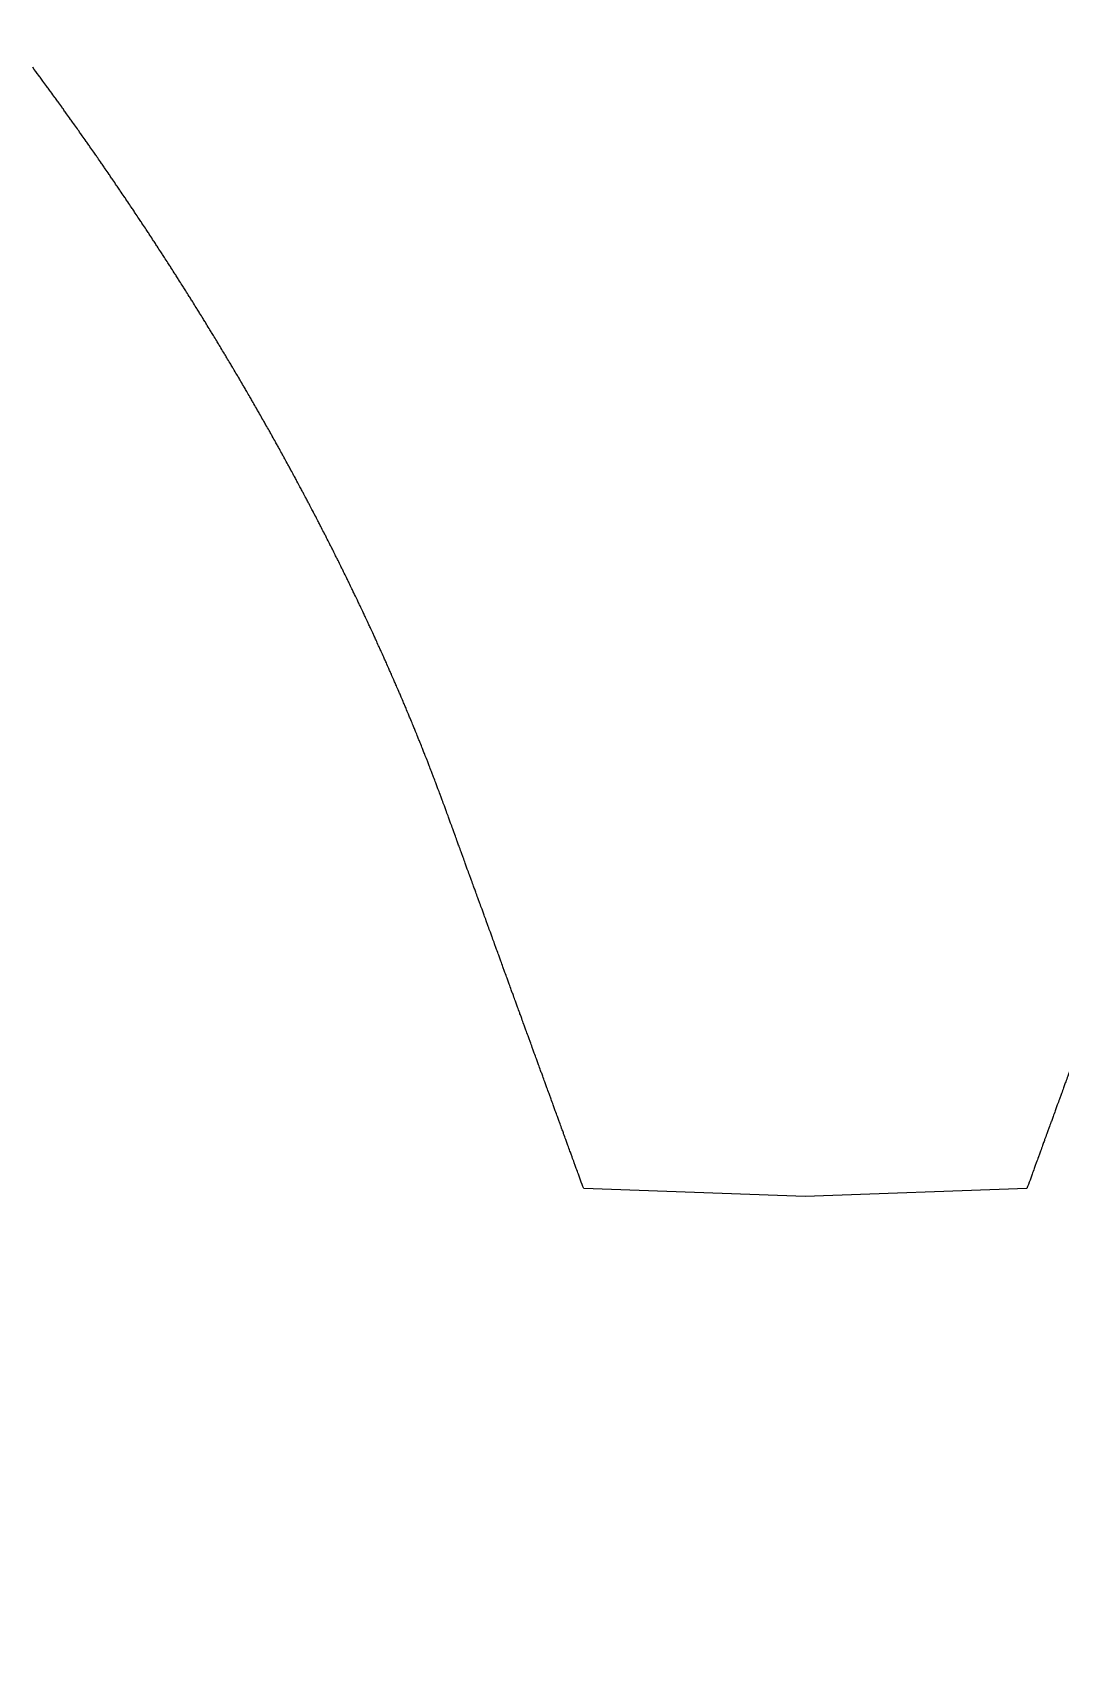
# Model space of a CAD drawing. Header units: millimetres. Extents: x -99 to 99, y -114 to 99.
# Drawn here: x -8.19 to 2.7, y 63.7 to 81.08 of the extents above; entities that cross this region are included whole.
import ezdxf

# ---------------------------------------------------------------- set-up
doc = ezdxf.new("R2010")
doc.units = ezdxf.units.MM

msp = doc.modelspace()

# ---------------------------------------------------------------- linework, layer by layer
at = {"color": 7, "linetype": 'Continuous', "lineweight": 25}
for p, q in [((0, 68.75), (-2.348, 68.834)), ((2.348, 68.834), (0, 68.75))]:
    msp.add_line(p, q, dxfattribs=at)
msp.add_circle((0, 0), 99, dxfattribs=at)
for points, knots in [([(-2.348, 68.834), (-2.359, 68.864), (-2.371, 68.895), (-2.382, 68.925), (-2.384, 68.932), (-2.389, 68.946), (-2.397, 68.966), (-2.401, 68.98), (-2.404, 68.987), (-2.411, 69.007), (-2.419, 69.027), (-2.426, 69.048), (-2.429, 69.054), (-2.434, 69.068), (-2.441, 69.088), (-2.446, 69.102), (-2.448, 69.109), (-2.456, 69.129), (-2.463, 69.15), (-2.471, 69.17), (-2.473, 69.177), (-2.478, 69.19), (-2.486, 69.211), (-2.49, 69.224), (-2.493, 69.231), (-2.5, 69.251), (-2.508, 69.272), (-2.515, 69.292), (-2.518, 69.299), (-2.523, 69.313), (-2.53, 69.333), (-2.535, 69.346), (-2.537, 69.353), (-2.545, 69.374), (-2.552, 69.394), (-2.56, 69.414), (-2.562, 69.421), (-2.567, 69.435), (-2.574, 69.455), (-2.579, 69.469), (-2.582, 69.475), (-2.589, 69.496), (-2.597, 69.516), (-2.604, 69.537), (-2.607, 69.543), (-2.612, 69.557), (-2.619, 69.577), (-2.624, 69.591), (-2.626, 69.598), (-2.634, 69.618), (-2.641, 69.638), (-2.649, 69.659), (-2.651, 69.666), (-2.656, 69.679), (-2.663, 69.699), (-2.668, 69.713), (-2.671, 69.72), (-2.678, 69.74), (-2.686, 69.761), (-2.693, 69.781), (-2.696, 69.788), (-2.7, 69.801), (-2.708, 69.822), (-2.713, 69.835), (-2.715, 69.842), (-2.723, 69.862), (-2.73, 69.883), (-2.738, 69.903), (-2.74, 69.91), (-2.745, 69.923), (-2.752, 69.944), (-2.757, 69.957), (-2.76, 69.964), (-2.767, 69.984), (-2.775, 70.005), (-2.782, 70.025), (-2.784, 70.032), (-2.789, 70.045), (-2.797, 70.066), (-2.802, 70.079), (-2.804, 70.086), (-2.812, 70.106), (-2.819, 70.127), (-2.826, 70.147), (-2.829, 70.154), (-2.834, 70.167), (-2.841, 70.188), (-2.846, 70.201), (-2.849, 70.208), (-2.856, 70.229), (-2.863, 70.249), (-2.871, 70.269), (-2.873, 70.276), (-2.878, 70.29), (-2.886, 70.31), (-2.891, 70.323), (-2.893, 70.33), (-2.9, 70.351), (-2.908, 70.371), (-2.915, 70.391), (-2.918, 70.398), (-2.923, 70.412), (-2.93, 70.432), (-2.935, 70.445), (-2.937, 70.452), (-2.945, 70.473), (-2.952, 70.493), (-2.96, 70.513), (-2.962, 70.52), (-2.967, 70.534), (-2.974, 70.554), (-2.979, 70.567), (-2.982, 70.574), (-2.989, 70.595), (-2.997, 70.615), (-3.004, 70.635), (-3.006, 70.642), (-3.011, 70.656), (-3.019, 70.676), (-3.024, 70.689), (-3.026, 70.696), (-3.034, 70.717), (-3.041, 70.737), (-3.048, 70.757), (-3.051, 70.764), (-3.056, 70.777), (-3.063, 70.798), (-3.068, 70.811), (-3.071, 70.818), (-3.078, 70.838), (-3.085, 70.859), (-3.093, 70.879), (-3.095, 70.886), (-3.1, 70.899), (-3.108, 70.92), (-3.113, 70.933), (-3.115, 70.94), (-3.122, 70.96), (-3.13, 70.981), (-3.137, 71.001), (-3.14, 71.008), (-3.145, 71.021), (-3.152, 71.042), (-3.157, 71.055), (-3.159, 71.062), (-3.167, 71.082), (-3.174, 71.103), (-3.182, 71.123), (-3.184, 71.13), (-3.189, 71.143), (-3.196, 71.164), (-3.201, 71.177), (-3.204, 71.184), (-3.211, 71.204), (-3.218, 71.225), (-3.226, 71.245), (-3.228, 71.252), (-3.233, 71.265), (-3.241, 71.285), (-3.246, 71.299), (-3.248, 71.306), (-3.255, 71.326), (-3.263, 71.346), (-3.27, 71.367), (-3.273, 71.373), (-3.278, 71.387), (-3.285, 71.407), (-3.29, 71.421), (-3.292, 71.428), (-3.3, 71.448), (-3.307, 71.468), (-3.315, 71.489), (-3.317, 71.495), (-3.322, 71.509), (-3.329, 71.529), (-3.334, 71.543), (-3.337, 71.549), (-3.344, 71.57), (-3.352, 71.59), (-3.359, 71.61), (-3.361, 71.617), (-3.366, 71.631), (-3.374, 71.651), (-3.379, 71.664), (-3.381, 71.671), (-3.388, 71.692), (-3.396, 71.712), (-3.403, 71.732), (-3.406, 71.739), (-3.411, 71.752), (-3.418, 71.773), (-3.423, 71.786), (-3.425, 71.793), (-3.433, 71.813), (-3.44, 71.834), (-3.448, 71.854), (-3.45, 71.861), (-3.455, 71.874), (-3.462, 71.894), (-3.467, 71.908), (-3.47, 71.915), (-3.477, 71.935), (-3.485, 71.955), (-3.492, 71.976), (-3.494, 71.982), (-3.499, 71.996), (-3.507, 72.016), (-3.512, 72.03), (-3.514, 72.037), (-3.521, 72.057), (-3.529, 72.077), (-3.536, 72.097), (-3.539, 72.104), (-3.544, 72.118), (-3.551, 72.138), (-3.556, 72.151), (-3.558, 72.158), (-3.566, 72.179), (-3.573, 72.199), (-3.581, 72.219), (-3.583, 72.226), (-3.588, 72.239), (-3.595, 72.26), (-3.6, 72.273), (-3.603, 72.28), (-3.61, 72.3), (-3.617, 72.321), (-3.625, 72.341), (-3.627, 72.348), (-3.632, 72.361), (-3.64, 72.381), (-3.644, 72.395), (-3.647, 72.402), (-3.654, 72.422), (-3.662, 72.442), (-3.669, 72.462), (-3.672, 72.469), (-3.676, 72.483), (-3.684, 72.503), (-3.689, 72.517), (-3.691, 72.523), (-3.699, 72.544), (-3.706, 72.564), (-3.713, 72.584), (-3.716, 72.591), (-3.721, 72.604), (-3.728, 72.625), (-3.733, 72.638), (-3.736, 72.645), (-3.743, 72.665), (-3.75, 72.686), (-3.758, 72.706), (-3.76, 72.713), (-3.765, 72.726), (-3.772, 72.746), (-3.777, 72.76), (-3.78, 72.767), (-3.787, 72.787), (-3.795, 72.807), (-3.802, 72.827), (-3.804, 72.834), (-3.809, 72.848), (-3.817, 72.868), (-3.822, 72.881), (-3.824, 72.888), (-3.832, 72.908), (-3.839, 72.929), (-3.846, 72.949), (-3.849, 72.956), (-3.854, 72.969), (-3.861, 72.99), (-3.866, 73.003), (-3.869, 73.01), (-3.877, 73.03), (-3.884, 73.05), (-3.892, 73.07), (-3.894, 73.077), (-3.899, 73.091), (-3.907, 73.111), (-3.912, 73.124), (-3.915, 73.131), (-3.922, 73.151), (-3.93, 73.172), (-3.938, 73.192), (-3.94, 73.199), (-3.945, 73.212), (-3.953, 73.232), (-3.958, 73.246), (-3.961, 73.253), (-3.969, 73.273), (-3.977, 73.293), (-3.985, 73.313), (-3.987, 73.32), (-3.992, 73.334), (-4, 73.354), (-4.006, 73.367), (-4.008, 73.374), (-4.016, 73.394), (-4.024, 73.414), (-4.032, 73.435), (-4.035, 73.441), (-4.04, 73.455), (-4.048, 73.475), (-4.053, 73.489), (-4.056, 73.495), (-4.064, 73.516), (-4.072, 73.536), (-4.08, 73.556), (-4.083, 73.563), (-4.089, 73.576), (-4.097, 73.596), (-4.102, 73.61), (-4.105, 73.617), (-4.113, 73.637), (-4.121, 73.657), (-4.13, 73.677), (-4.132, 73.684), (-4.138, 73.697), (-4.146, 73.718), (-4.152, 73.731), (-4.154, 73.738), (-4.163, 73.758), (-4.171, 73.778), (-4.179, 73.798), (-4.182, 73.805), (-4.188, 73.819), (-4.196, 73.839), (-4.202, 73.852), (-4.205, 73.859), (-4.213, 73.879), (-4.222, 73.899), (-4.23, 73.919), (-4.233, 73.926), (-4.238, 73.94), (-4.247, 73.96), (-4.253, 73.973), (-4.256, 73.98), (-4.264, 74), (-4.273, 74.02), (-4.281, 74.04), (-4.284, 74.047), (-4.29, 74.061), (-4.298, 74.081), (-4.304, 74.094), (-4.307, 74.101), (-4.316, 74.121), (-4.325, 74.141), (-4.333, 74.161), (-4.336, 74.168), (-4.342, 74.181), (-4.351, 74.202), (-4.357, 74.215), (-4.36, 74.222), (-4.368, 74.242), (-4.377, 74.262), (-4.386, 74.282), (-4.389, 74.289), (-4.395, 74.302), (-4.404, 74.322), (-4.41, 74.336), (-4.413, 74.343), (-4.422, 74.363), (-4.431, 74.383), (-4.439, 74.403), (-4.442, 74.41), (-4.448, 74.423), (-4.457, 74.443), (-4.463, 74.457), (-4.466, 74.463), (-4.475, 74.483), (-4.485, 74.504), (-4.494, 74.524), (-4.497, 74.53), (-4.503, 74.544), (-4.512, 74.564), (-4.518, 74.577), (-4.521, 74.584), (-4.53, 74.604), (-4.539, 74.624), (-4.548, 74.644), (-4.551, 74.651), (-4.558, 74.664), (-4.567, 74.685), (-4.573, 74.698), (-4.576, 74.705), (-4.585, 74.725), (-4.595, 74.745), (-4.604, 74.765), (-4.607, 74.772), (-4.613, 74.785), (-4.623, 74.805), (-4.629, 74.819), (-4.632, 74.825), (-4.641, 74.845), (-4.651, 74.865), (-4.66, 74.885), (-4.663, 74.892), (-4.67, 74.906), (-4.679, 74.926), (-4.685, 74.939), (-4.688, 74.946), (-4.698, 74.966), (-4.707, 74.986), (-4.717, 75.006), (-4.72, 75.013), (-4.727, 75.026), (-4.736, 75.046), (-4.742, 75.059), (-4.746, 75.066), (-4.755, 75.086), (-4.765, 75.106), (-4.775, 75.126), (-4.778, 75.133), (-4.784, 75.146), (-4.794, 75.166), (-4.8, 75.18), (-4.804, 75.186), (-4.813, 75.206), (-4.823, 75.226), (-4.833, 75.247), (-4.836, 75.253), (-4.842, 75.267), (-4.852, 75.287), (-4.859, 75.3), (-4.862, 75.307), (-4.872, 75.327), (-4.882, 75.347), (-4.892, 75.367), (-4.895, 75.373), (-4.901, 75.387), (-4.911, 75.407), (-4.918, 75.42), (-4.921, 75.427), (-4.931, 75.447), (-4.941, 75.467), (-4.951, 75.487), (-4.954, 75.494), (-4.961, 75.507), (-4.971, 75.527), (-4.978, 75.54), (-4.981, 75.547), (-4.991, 75.567), (-5.001, 75.587), (-5.011, 75.607), (-5.015, 75.614), (-5.021, 75.627), (-5.031, 75.647), (-5.038, 75.66), (-5.042, 75.667), (-5.052, 75.687), (-5.062, 75.707), (-5.072, 75.727), (-5.075, 75.734), (-5.082, 75.747), (-5.092, 75.767), (-5.099, 75.78), (-5.103, 75.787), (-5.113, 75.807), (-5.123, 75.827), (-5.134, 75.847), (-5.137, 75.853), (-5.144, 75.867), (-5.154, 75.887), (-5.161, 75.9), (-5.164, 75.907), (-5.175, 75.927), (-5.185, 75.947), (-5.196, 75.967), (-5.199, 75.973), (-5.206, 75.987), (-5.216, 76.007), (-5.223, 76.02), (-5.227, 76.026), (-5.237, 76.046), (-5.248, 76.066), (-5.258, 76.086), (-5.262, 76.093), (-5.269, 76.106), (-5.279, 76.126), (-5.286, 76.14), (-5.29, 76.146), (-5.3, 76.166), (-5.311, 76.186), (-5.322, 76.206), (-5.325, 76.213), (-5.332, 76.226), (-5.343, 76.246), (-5.35, 76.259), (-5.354, 76.266), (-5.364, 76.286), (-5.375, 76.306), (-5.386, 76.326), (-5.389, 76.332), (-5.396, 76.345), (-5.407, 76.365), (-5.414, 76.379), (-5.418, 76.385), (-5.429, 76.405), (-5.439, 76.425), (-5.45, 76.445), (-5.454, 76.452), (-5.461, 76.465), (-5.472, 76.485), (-5.479, 76.498), (-5.483, 76.505), (-5.494, 76.525), (-5.505, 76.545), (-5.515, 76.564), (-5.519, 76.571), (-5.526, 76.584), (-5.537, 76.604), (-5.545, 76.617), (-5.548, 76.624), (-5.559, 76.644), (-5.57, 76.664), (-5.581, 76.684), (-5.585, 76.69), (-5.592, 76.704), (-5.603, 76.723), (-5.611, 76.737), (-5.614, 76.743), (-5.625, 76.763), (-5.637, 76.783), (-5.648, 76.803), (-5.651, 76.81), (-5.659, 76.823), (-5.67, 76.843), (-5.677, 76.856), (-5.681, 76.863), (-5.692, 76.882), (-5.703, 76.902), (-5.715, 76.922), (-5.718, 76.929), (-5.726, 76.942), (-5.737, 76.962), (-5.745, 76.975), (-5.748, 76.982), (-5.76, 77.001), (-5.771, 77.021), (-5.782, 77.041), (-5.786, 77.048), (-5.794, 77.061), (-5.805, 77.081), (-5.813, 77.094), (-5.816, 77.101), (-5.828, 77.12), (-5.839, 77.14), (-5.851, 77.16), (-5.854, 77.167), (-5.862, 77.18), (-5.873, 77.2), (-5.881, 77.213), (-5.885, 77.22), (-5.896, 77.239), (-5.908, 77.259), (-5.919, 77.279), (-5.923, 77.286), (-5.931, 77.299), (-5.942, 77.319), (-5.95, 77.332), (-5.954, 77.338), (-5.966, 77.358), (-5.977, 77.378), (-5.989, 77.398), (-5.993, 77.404), (-6, 77.418), (-6.012, 77.437), (-6.02, 77.45), (-6.024, 77.457), (-6.035, 77.477), (-6.047, 77.497), (-6.059, 77.516), (-6.063, 77.523), (-6.071, 77.536), (-6.082, 77.556), (-6.09, 77.569), (-6.094, 77.576), (-6.106, 77.595), (-6.118, 77.615), (-6.129, 77.635), (-6.133, 77.642), (-6.141, 77.655), (-6.153, 77.674), (-6.161, 77.688), (-6.165, 77.694), (-6.177, 77.714), (-6.189, 77.734), (-6.201, 77.753), (-6.205, 77.76), (-6.213, 77.773), (-6.224, 77.793), (-6.232, 77.806), (-6.236, 77.813), (-6.248, 77.832), (-6.26, 77.852), (-6.272, 77.872), (-6.276, 77.878), (-6.284, 77.892), (-6.296, 77.911), (-6.305, 77.924), (-6.309, 77.931), (-6.321, 77.951), (-6.333, 77.97), (-6.345, 77.99), (-6.349, 77.997), (-6.357, 78.01), (-6.369, 78.03), (-6.377, 78.043), (-6.381, 78.049), (-6.393, 78.069), (-6.406, 78.089), (-6.418, 78.108), (-6.422, 78.115), (-6.43, 78.128), (-6.442, 78.148), (-6.45, 78.161), (-6.454, 78.167), (-6.467, 78.187), (-6.479, 78.207), (-6.491, 78.226), (-6.495, 78.233), (-6.504, 78.246), (-6.516, 78.266), (-6.524, 78.279), (-6.528, 78.285), (-6.541, 78.305), (-6.553, 78.325), (-6.565, 78.344), (-6.569, 78.351), (-6.578, 78.364), (-6.59, 78.384), (-6.598, 78.397), (-6.603, 78.403), (-6.615, 78.423), (-6.628, 78.443), (-6.64, 78.462), (-6.644, 78.469), (-6.652, 78.482), (-6.665, 78.502), (-6.673, 78.515), (-6.678, 78.521), (-6.69, 78.541), (-6.703, 78.561), (-6.715, 78.58), (-6.719, 78.587), (-6.728, 78.6), (-6.74, 78.619), (-6.749, 78.632), (-6.753, 78.639), (-6.766, 78.659), (-6.778, 78.678), (-6.791, 78.698), (-6.795, 78.704), (-6.804, 78.717), (-6.816, 78.737), (-6.825, 78.75), (-6.829, 78.757), (-6.842, 78.776), (-6.855, 78.796), (-6.867, 78.815), (-6.872, 78.822), (-6.88, 78.835), (-6.893, 78.855), (-6.901, 78.868), (-6.906, 78.874), (-6.919, 78.894), (-6.931, 78.913), (-6.944, 78.933), (-6.949, 78.939), (-6.957, 78.953), (-6.97, 78.972), (-6.979, 78.985), (-6.983, 78.992), (-6.996, 79.011), (-7.009, 79.031), (-7.022, 79.05), (-7.026, 79.057), (-7.035, 79.07), (-7.048, 79.089), (-7.056, 79.102), (-7.061, 79.109), (-7.074, 79.129), (-7.087, 79.148), (-7.1, 79.168), (-7.104, 79.174), (-7.113, 79.187), (-7.126, 79.207), (-7.135, 79.22), (-7.139, 79.226), (-7.152, 79.246), (-7.165, 79.265), (-7.178, 79.285), (-7.183, 79.291), (-7.192, 79.304), (-7.205, 79.324), (-7.213, 79.337), (-7.218, 79.343), (-7.231, 79.363), (-7.244, 79.382), (-7.258, 79.402), (-7.262, 79.408), (-7.271, 79.421), (-7.284, 79.441), (-7.293, 79.454), (-7.297, 79.46), (-7.311, 79.48), (-7.324, 79.499), (-7.337, 79.519), (-7.342, 79.525), (-7.351, 79.538), (-7.364, 79.558), (-7.373, 79.571), (-7.377, 79.577), (-7.391, 79.597), (-7.404, 79.616), (-7.417, 79.636), (-7.422, 79.642), (-7.431, 79.655), (-7.444, 79.675), (-7.453, 79.688), (-7.458, 79.694), (-7.471, 79.713), (-7.485, 79.733), (-7.498, 79.752), (-7.503, 79.759), (-7.512, 79.772), (-7.525, 79.791), (-7.534, 79.804), (-7.539, 79.811), (-7.552, 79.83), (-7.566, 79.85), (-7.58, 79.869), (-7.584, 79.875), (-7.593, 79.888), (-7.607, 79.908), (-7.616, 79.921), (-7.621, 79.927), (-7.634, 79.947), (-7.648, 79.966), (-7.662, 79.985), (-7.666, 79.992), (-7.675, 80.005), (-7.689, 80.024), (-7.698, 80.037), (-7.703, 80.044), (-7.716, 80.063), (-7.73, 80.082), (-7.744, 80.102), (-7.749, 80.108), (-7.758, 80.121), (-7.772, 80.141), (-7.781, 80.154), (-7.785, 80.16), (-7.799, 80.179), (-7.813, 80.199), (-7.827, 80.218), (-7.832, 80.225), (-7.841, 80.238), (-7.855, 80.257), (-7.864, 80.27), (-7.869, 80.276), (-7.883, 80.296), (-7.896, 80.315), (-7.91, 80.334), (-7.915, 80.341), (-7.924, 80.354), (-7.938, 80.373), (-7.948, 80.386), (-7.952, 80.392), (-7.966, 80.412), (-7.98, 80.431), (-7.994, 80.45), (-7.999, 80.457), (-8.009, 80.47), (-8.023, 80.489), (-8.032, 80.502), (-8.037, 80.508), (-8.051, 80.528), (-8.065, 80.547), (-8.079, 80.566), (-8.084, 80.573), (-8.093, 80.586), (-8.107, 80.605), (-8.117, 80.618), (-8.122, 80.624), (-8.143, 80.653), (-8.164, 80.682), (-8.186, 80.711)], [0, 0, 0, 0, 0.007338, 0.007338, 0.007338, 0.008969, 0.010599, 0.01223, 0.01223, 0.01223, 0.017121, 0.017121, 0.017121, 0.018752, 0.020382, 0.022012, 0.022012, 0.022012, 0.026903, 0.026903, 0.026903, 0.028533, 0.030162, 0.031792, 0.031792, 0.031792, 0.036682, 0.036682, 0.036682, 0.038312, 0.039941, 0.041571, 0.041571, 0.041571, 0.046459, 0.046459, 0.046459, 0.048089, 0.049718, 0.051347, 0.051347, 0.051347, 0.056235, 0.056235, 0.056235, 0.057864, 0.059493, 0.061122, 0.061122, 0.061122, 0.066009, 0.066009, 0.066009, 0.067638, 0.069267, 0.070895, 0.070895, 0.070895, 0.075781, 0.075781, 0.075781, 0.07741, 0.079038, 0.080667, 0.080667, 0.080667, 0.085551, 0.085551, 0.085551, 0.08718, 0.088808, 0.090436, 0.090436, 0.090436, 0.09532, 0.09532, 0.09532, 0.096948, 0.098576, 0.100204, 0.100204, 0.100204, 0.105087, 0.105087, 0.105087, 0.106714, 0.108342, 0.10997, 0.10997, 0.10997, 0.114852, 0.114852, 0.114852, 0.116479, 0.118106, 0.119734, 0.119734, 0.119734, 0.124615, 0.124615, 0.124615, 0.126242, 0.127869, 0.129496, 0.129496, 0.129496, 0.134377, 0.134377, 0.134377, 0.136003, 0.13763, 0.139257, 0.139257, 0.139257, 0.144137, 0.144137, 0.144137, 0.145763, 0.147389, 0.149016, 0.149016, 0.149016, 0.153895, 0.153895, 0.153895, 0.155521, 0.157147, 0.158773, 0.158773, 0.158773, 0.163651, 0.163651, 0.163651, 0.165277, 0.166903, 0.168529, 0.168529, 0.168529, 0.173406, 0.173406, 0.173406, 0.175031, 0.176657, 0.178283, 0.178283, 0.178283, 0.183159, 0.183159, 0.183159, 0.184784, 0.18641, 0.188035, 0.188035, 0.188035, 0.19291, 0.19291, 0.19291, 0.194535, 0.19616, 0.197785, 0.197785, 0.197785, 0.20266, 0.20266, 0.20266, 0.204285, 0.20591, 0.207534, 0.207534, 0.207534, 0.212408, 0.212408, 0.212408, 0.214033, 0.215657, 0.217282, 0.217282, 0.217282, 0.222155, 0.222155, 0.222155, 0.223779, 0.225403, 0.227027, 0.227027, 0.227027, 0.231899, 0.231899, 0.231899, 0.233523, 0.235147, 0.236771, 0.236771, 0.236771, 0.241643, 0.241643, 0.241643, 0.243266, 0.24489, 0.246514, 0.246514, 0.246514, 0.251384, 0.251384, 0.251384, 0.253007, 0.254631, 0.256254, 0.256254, 0.256254, 0.261124, 0.261124, 0.261124, 0.262747, 0.26437, 0.265993, 0.265993, 0.265993, 0.270862, 0.270862, 0.270862, 0.272485, 0.274108, 0.275731, 0.275731, 0.275731, 0.280599, 0.280599, 0.280599, 0.282222, 0.283844, 0.285467, 0.285467, 0.285467, 0.290334, 0.290334, 0.290334, 0.291957, 0.293579, 0.295201, 0.295201, 0.295201, 0.300068, 0.300068, 0.300068, 0.30169, 0.303312, 0.304934, 0.304934, 0.304934, 0.3098, 0.3098, 0.3098, 0.311422, 0.313044, 0.314665, 0.314665, 0.314665, 0.31953, 0.31953, 0.31953, 0.321153, 0.322775, 0.324397, 0.324397, 0.324397, 0.329266, 0.329266, 0.329266, 0.33089, 0.332514, 0.334138, 0.334138, 0.334138, 0.339015, 0.339015, 0.339015, 0.340642, 0.342269, 0.343896, 0.343896, 0.343896, 0.348781, 0.348781, 0.348781, 0.350411, 0.35204, 0.35367, 0.35367, 0.35367, 0.358563, 0.358563, 0.358563, 0.360196, 0.361828, 0.363461, 0.363461, 0.363461, 0.368362, 0.368362, 0.368362, 0.369997, 0.371632, 0.373268, 0.373268, 0.373268, 0.378177, 0.378177, 0.378177, 0.379815, 0.381453, 0.383091, 0.383091, 0.383091, 0.388009, 0.388009, 0.388009, 0.38965, 0.391291, 0.392931, 0.392931, 0.392931, 0.397858, 0.397858, 0.397858, 0.399501, 0.401145, 0.402788, 0.402788, 0.402788, 0.407722, 0.407722, 0.407722, 0.409369, 0.411015, 0.412661, 0.412661, 0.412661, 0.417604, 0.417604, 0.417604, 0.419253, 0.420902, 0.422551, 0.422551, 0.422551, 0.427502, 0.427502, 0.427502, 0.429153, 0.430805, 0.432457, 0.432457, 0.432457, 0.437416, 0.437416, 0.437416, 0.439071, 0.440725, 0.442379, 0.442379, 0.442379, 0.447347, 0.447347, 0.447347, 0.449004, 0.450661, 0.452319, 0.452319, 0.452319, 0.457294, 0.457294, 0.457294, 0.458954, 0.460614, 0.462274, 0.462274, 0.462274, 0.467258, 0.467258, 0.467258, 0.468921, 0.470584, 0.472246, 0.472246, 0.472246, 0.477239, 0.477239, 0.477239, 0.478904, 0.480569, 0.482235, 0.482235, 0.482235, 0.487235, 0.487235, 0.487235, 0.488904, 0.490572, 0.49224, 0.49224, 0.49224, 0.497249, 0.497249, 0.497249, 0.49892, 0.500591, 0.502262, 0.502262, 0.502262, 0.507279, 0.507279, 0.507279, 0.508952, 0.510626, 0.5123, 0.5123, 0.5123, 0.517325, 0.517325, 0.517325, 0.519002, 0.520678, 0.522354, 0.522354, 0.522354, 0.527388, 0.527388, 0.527388, 0.529067, 0.530746, 0.532426, 0.532426, 0.532426, 0.537467, 0.537467, 0.537467, 0.539149, 0.540831, 0.542513, 0.542513, 0.542513, 0.547563, 0.547563, 0.547563, 0.549248, 0.550933, 0.552617, 0.552617, 0.552617, 0.557676, 0.557676, 0.557676, 0.559363, 0.561051, 0.562738, 0.562738, 0.562738, 0.567805, 0.567805, 0.567805, 0.569495, 0.571185, 0.572875, 0.572875, 0.572875, 0.57795, 0.57795, 0.57795, 0.579643, 0.581336, 0.583029, 0.583029, 0.583029, 0.588112, 0.588112, 0.588112, 0.589808, 0.591503, 0.593199, 0.593199, 0.593199, 0.59829, 0.59829, 0.59829, 0.599989, 0.601687, 0.603386, 0.603386, 0.603386, 0.608485, 0.608485, 0.608485, 0.610186, 0.611888, 0.613589, 0.613589, 0.613589, 0.618697, 0.618697, 0.618697, 0.620401, 0.622105, 0.623808, 0.623808, 0.623808, 0.628924, 0.628924, 0.628924, 0.630631, 0.632338, 0.634045, 0.634045, 0.634045, 0.639169, 0.639169, 0.639169, 0.640878, 0.642588, 0.644297, 0.644297, 0.644297, 0.64943, 0.64943, 0.64943, 0.651142, 0.652854, 0.654566, 0.654566, 0.654566, 0.659707, 0.659707, 0.659707, 0.661422, 0.663137, 0.664852, 0.664852, 0.664852, 0.670001, 0.670001, 0.670001, 0.671719, 0.673437, 0.675154, 0.675154, 0.675154, 0.680312, 0.680312, 0.680312, 0.682032, 0.683753, 0.685473, 0.685473, 0.685473, 0.690638, 0.690638, 0.690638, 0.692362, 0.694085, 0.695808, 0.695808, 0.695808, 0.700982, 0.700982, 0.700982, 0.702708, 0.704434, 0.70616, 0.70616, 0.70616, 0.711342, 0.711342, 0.711342, 0.713071, 0.714799, 0.716528, 0.716528, 0.716528, 0.721718, 0.721718, 0.721718, 0.72345, 0.725181, 0.726913, 0.726913, 0.726913, 0.732111, 0.732111, 0.732111, 0.733845, 0.73558, 0.737314, 0.737314, 0.737314, 0.742521, 0.742521, 0.742521, 0.744258, 0.745995, 0.747732, 0.747732, 0.747732, 0.752947, 0.752947, 0.752947, 0.754686, 0.756426, 0.758166, 0.758166, 0.758166, 0.763389, 0.763389, 0.763389, 0.765131, 0.766874, 0.768616, 0.768616, 0.768616, 0.773848, 0.773848, 0.773848, 0.775593, 0.777338, 0.779084, 0.779084, 0.779084, 0.784323, 0.784323, 0.784323, 0.786071, 0.787819, 0.789567, 0.789567, 0.789567, 0.794815, 0.794815, 0.794815, 0.796566, 0.798317, 0.800067, 0.800067, 0.800067, 0.805324, 0.805324, 0.805324, 0.807077, 0.808831, 0.810584, 0.810584, 0.810584, 0.815849, 0.815849, 0.815849, 0.817605, 0.819361, 0.821117, 0.821117, 0.821117, 0.82639, 0.82639, 0.82639, 0.828149, 0.829908, 0.831667, 0.831667, 0.831667, 0.836948, 0.836948, 0.836948, 0.83871, 0.840472, 0.842233, 0.842233, 0.842233, 0.847523, 0.847523, 0.847523, 0.849287, 0.851052, 0.852816, 0.852816, 0.852816, 0.858114, 0.858114, 0.858114, 0.859881, 0.861648, 0.863415, 0.863415, 0.863415, 0.868721, 0.868721, 0.868721, 0.870491, 0.872261, 0.874031, 0.874031, 0.874031, 0.879345, 0.879345, 0.879345, 0.881118, 0.88289, 0.884663, 0.884663, 0.884663, 0.889985, 0.889985, 0.889985, 0.891761, 0.893536, 0.895312, 0.895312, 0.895312, 0.900642, 0.900642, 0.900642, 0.902421, 0.904199, 0.905977, 0.905977, 0.905977, 0.911316, 0.911316, 0.911316, 0.913097, 0.914878, 0.916659, 0.916659, 0.916659, 0.922006, 0.922006, 0.922006, 0.92379, 0.925573, 0.927357, 0.927357, 0.927357, 0.932712, 0.932712, 0.932712, 0.934499, 0.936285, 0.938072, 0.938072, 0.938072, 0.943435, 0.943435, 0.943435, 0.945224, 0.947014, 0.948803, 0.948803, 0.948803, 0.954175, 0.954175, 0.954175, 0.955967, 0.957759, 0.959551, 0.959551, 0.959551, 0.964931, 0.964931, 0.964931, 0.966725, 0.96852, 0.970315, 0.970315, 0.970315, 0.975703, 0.975703, 0.975703, 0.977501, 0.979298, 0.981096, 0.981096, 0.981096, 0.986492, 0.986492, 0.986492, 0.988292, 0.990093, 0.991893, 0.991893, 0.991893, 1, 1, 1, 1]), ([(8.186, 80.711), (8.164, 80.682), (8.143, 80.653), (8.122, 80.624), (8.117, 80.618), (8.107, 80.605), (8.093, 80.586), (8.084, 80.573), (8.079, 80.566), (8.065, 80.547), (8.051, 80.528), (8.037, 80.508), (8.032, 80.502), (8.023, 80.489), (8.009, 80.47), (7.999, 80.457), (7.994, 80.45), (7.98, 80.431), (7.966, 80.412), (7.952, 80.392), (7.948, 80.386), (7.938, 80.373), (7.924, 80.354), (7.915, 80.341), (7.91, 80.334), (7.896, 80.315), (7.883, 80.296), (7.869, 80.276), (7.864, 80.27), (7.855, 80.257), (7.841, 80.238), (7.832, 80.225), (7.827, 80.218), (7.813, 80.199), (7.799, 80.179), (7.785, 80.16), (7.781, 80.154), (7.772, 80.141), (7.758, 80.121), (7.749, 80.108), (7.744, 80.102), (7.73, 80.082), (7.716, 80.063), (7.703, 80.044), (7.698, 80.037), (7.689, 80.024), (7.675, 80.005), (7.666, 79.992), (7.662, 79.985), (7.648, 79.966), (7.634, 79.947), (7.621, 79.927), (7.616, 79.921), (7.607, 79.908), (7.593, 79.888), (7.584, 79.875), (7.58, 79.869), (7.566, 79.85), (7.552, 79.83), (7.539, 79.811), (7.534, 79.804), (7.525, 79.791), (7.512, 79.772), (7.503, 79.759), (7.498, 79.752), (7.485, 79.733), (7.471, 79.713), (7.458, 79.694), (7.453, 79.688), (7.444, 79.675), (7.431, 79.655), (7.422, 79.642), (7.417, 79.636), (7.404, 79.616), (7.391, 79.597), (7.377, 79.577), (7.373, 79.571), (7.364, 79.558), (7.351, 79.538), (7.342, 79.525), (7.337, 79.519), (7.324, 79.499), (7.311, 79.48), (7.297, 79.46), (7.293, 79.454), (7.284, 79.441), (7.271, 79.421), (7.262, 79.408), (7.258, 79.402), (7.244, 79.382), (7.231, 79.363), (7.218, 79.343), (7.213, 79.337), (7.205, 79.324), (7.192, 79.304), (7.183, 79.291), (7.178, 79.285), (7.165, 79.265), (7.152, 79.246), (7.139, 79.226), (7.135, 79.22), (7.126, 79.207), (7.113, 79.187), (7.104, 79.174), (7.1, 79.168), (7.087, 79.148), (7.074, 79.129), (7.061, 79.109), (7.056, 79.102), (7.048, 79.089), (7.035, 79.07), (7.026, 79.057), (7.022, 79.05), (7.009, 79.031), (6.996, 79.011), (6.983, 78.992), (6.979, 78.985), (6.97, 78.972), (6.957, 78.953), (6.949, 78.939), (6.944, 78.933), (6.931, 78.913), (6.919, 78.894), (6.906, 78.874), (6.901, 78.868), (6.893, 78.855), (6.88, 78.835), (6.872, 78.822), (6.867, 78.815), (6.855, 78.796), (6.842, 78.776), (6.829, 78.757), (6.825, 78.75), (6.816, 78.737), (6.804, 78.717), (6.795, 78.704), (6.791, 78.698), (6.778, 78.678), (6.766, 78.659), (6.753, 78.639), (6.749, 78.632), (6.74, 78.619), (6.728, 78.6), (6.719, 78.587), (6.715, 78.58), (6.703, 78.561), (6.69, 78.541), (6.678, 78.521), (6.673, 78.515), (6.665, 78.502), (6.652, 78.482), (6.644, 78.469), (6.64, 78.462), (6.628, 78.443), (6.615, 78.423), (6.603, 78.403), (6.598, 78.397), (6.59, 78.384), (6.578, 78.364), (6.569, 78.351), (6.565, 78.344), (6.553, 78.325), (6.541, 78.305), (6.528, 78.285), (6.524, 78.279), (6.516, 78.266), (6.504, 78.246), (6.495, 78.233), (6.491, 78.226), (6.479, 78.207), (6.467, 78.187), (6.454, 78.167), (6.45, 78.161), (6.442, 78.148), (6.43, 78.128), (6.422, 78.115), (6.418, 78.108), (6.406, 78.089), (6.393, 78.069), (6.381, 78.049), (6.377, 78.043), (6.369, 78.03), (6.357, 78.01), (6.349, 77.997), (6.345, 77.99), (6.333, 77.97), (6.321, 77.951), (6.309, 77.931), (6.305, 77.924), (6.296, 77.911), (6.284, 77.892), (6.276, 77.878), (6.272, 77.872), (6.26, 77.852), (6.248, 77.832), (6.236, 77.813), (6.232, 77.806), (6.224, 77.793), (6.213, 77.773), (6.205, 77.76), (6.201, 77.753), (6.189, 77.734), (6.177, 77.714), (6.165, 77.694), (6.161, 77.688), (6.153, 77.674), (6.141, 77.655), (6.133, 77.642), (6.129, 77.635), (6.118, 77.615), (6.106, 77.595), (6.094, 77.576), (6.09, 77.569), (6.082, 77.556), (6.071, 77.536), (6.063, 77.523), (6.059, 77.516), (6.047, 77.497), (6.035, 77.477), (6.024, 77.457), (6.02, 77.45), (6.012, 77.437), (6, 77.418), (5.993, 77.404), (5.989, 77.398), (5.977, 77.378), (5.966, 77.358), (5.954, 77.338), (5.95, 77.332), (5.942, 77.319), (5.931, 77.299), (5.923, 77.286), (5.919, 77.279), (5.908, 77.259), (5.896, 77.239), (5.885, 77.22), (5.881, 77.213), (5.873, 77.2), (5.862, 77.18), (5.854, 77.167), (5.851, 77.16), (5.839, 77.14), (5.828, 77.12), (5.816, 77.101), (5.813, 77.094), (5.805, 77.081), (5.794, 77.061), (5.786, 77.048), (5.782, 77.041), (5.771, 77.021), (5.76, 77.001), (5.748, 76.982), (5.745, 76.975), (5.737, 76.962), (5.726, 76.942), (5.718, 76.929), (5.715, 76.922), (5.703, 76.902), (5.692, 76.882), (5.681, 76.863), (5.677, 76.856), (5.67, 76.843), (5.659, 76.823), (5.651, 76.81), (5.648, 76.803), (5.637, 76.783), (5.625, 76.763), (5.614, 76.743), (5.611, 76.737), (5.603, 76.723), (5.592, 76.704), (5.585, 76.69), (5.581, 76.684), (5.57, 76.664), (5.559, 76.644), (5.548, 76.624), (5.545, 76.617), (5.537, 76.604), (5.526, 76.584), (5.519, 76.571), (5.515, 76.564), (5.505, 76.545), (5.494, 76.525), (5.483, 76.505), (5.479, 76.498), (5.472, 76.485), (5.461, 76.465), (5.454, 76.452), (5.45, 76.445), (5.439, 76.425), (5.429, 76.405), (5.418, 76.385), (5.414, 76.379), (5.407, 76.365), (5.396, 76.345), (5.389, 76.332), (5.386, 76.326), (5.375, 76.306), (5.364, 76.286), (5.354, 76.266), (5.35, 76.259), (5.343, 76.246), (5.332, 76.226), (5.325, 76.213), (5.322, 76.206), (5.311, 76.186), (5.3, 76.166), (5.29, 76.146), (5.286, 76.14), (5.279, 76.126), (5.269, 76.106), (5.262, 76.093), (5.258, 76.086), (5.248, 76.066), (5.237, 76.046), (5.227, 76.026), (5.223, 76.02), (5.216, 76.007), (5.206, 75.987), (5.199, 75.973), (5.196, 75.967), (5.185, 75.947), (5.175, 75.927), (5.164, 75.907), (5.161, 75.9), (5.154, 75.887), (5.144, 75.867), (5.137, 75.853), (5.134, 75.847), (5.123, 75.827), (5.113, 75.807), (5.103, 75.787), (5.099, 75.78), (5.092, 75.767), (5.082, 75.747), (5.075, 75.734), (5.072, 75.727), (5.062, 75.707), (5.052, 75.687), (5.042, 75.667), (5.038, 75.66), (5.031, 75.647), (5.021, 75.627), (5.015, 75.614), (5.011, 75.607), (5.001, 75.587), (4.991, 75.567), (4.981, 75.547), (4.978, 75.54), (4.971, 75.527), (4.961, 75.507), (4.954, 75.494), (4.951, 75.487), (4.941, 75.467), (4.931, 75.447), (4.921, 75.427), (4.918, 75.42), (4.911, 75.407), (4.901, 75.387), (4.895, 75.373), (4.892, 75.367), (4.882, 75.347), (4.872, 75.327), (4.862, 75.307), (4.859, 75.3), (4.852, 75.287), (4.842, 75.267), (4.836, 75.253), (4.833, 75.247), (4.823, 75.226), (4.813, 75.206), (4.804, 75.186), (4.8, 75.18), (4.794, 75.166), (4.784, 75.146), (4.778, 75.133), (4.775, 75.126), (4.765, 75.106), (4.755, 75.086), (4.746, 75.066), (4.742, 75.059), (4.736, 75.046), (4.727, 75.026), (4.72, 75.013), (4.717, 75.006), (4.707, 74.986), (4.698, 74.966), (4.688, 74.946), (4.685, 74.939), (4.679, 74.926), (4.67, 74.906), (4.663, 74.892), (4.66, 74.885), (4.651, 74.865), (4.641, 74.845), (4.632, 74.825), (4.629, 74.819), (4.623, 74.805), (4.613, 74.785), (4.607, 74.772), (4.604, 74.765), (4.595, 74.745), (4.585, 74.725), (4.576, 74.705), (4.573, 74.698), (4.567, 74.685), (4.558, 74.664), (4.551, 74.651), (4.548, 74.644), (4.539, 74.624), (4.53, 74.604), (4.521, 74.584), (4.518, 74.577), (4.512, 74.564), (4.503, 74.544), (4.497, 74.53), (4.494, 74.524), (4.485, 74.504), (4.475, 74.483), (4.466, 74.463), (4.463, 74.457), (4.457, 74.443), (4.448, 74.423), (4.442, 74.41), (4.439, 74.403), (4.431, 74.383), (4.422, 74.363), (4.413, 74.343), (4.41, 74.336), (4.404, 74.322), (4.395, 74.302), (4.389, 74.289), (4.386, 74.282), (4.377, 74.262), (4.368, 74.242), (4.36, 74.222), (4.357, 74.215), (4.351, 74.202), (4.342, 74.181), (4.336, 74.168), (4.333, 74.161), (4.325, 74.141), (4.316, 74.121), (4.307, 74.101), (4.304, 74.094), (4.298, 74.081), (4.29, 74.061), (4.284, 74.047), (4.281, 74.04), (4.273, 74.02), (4.264, 74), (4.256, 73.98), (4.253, 73.973), (4.247, 73.96), (4.238, 73.94), (4.233, 73.926), (4.23, 73.919), (4.222, 73.899), (4.213, 73.879), (4.205, 73.859), (4.202, 73.852), (4.196, 73.839), (4.188, 73.819), (4.182, 73.805), (4.179, 73.798), (4.171, 73.778), (4.163, 73.758), (4.154, 73.738), (4.152, 73.731), (4.146, 73.718), (4.138, 73.697), (4.132, 73.684), (4.13, 73.677), (4.121, 73.657), (4.113, 73.637), (4.105, 73.617), (4.102, 73.61), (4.097, 73.596), (4.089, 73.576), (4.083, 73.563), (4.08, 73.556), (4.072, 73.536), (4.064, 73.516), (4.056, 73.495), (4.053, 73.489), (4.048, 73.475), (4.04, 73.455), (4.035, 73.441), (4.032, 73.435), (4.024, 73.414), (4.016, 73.394), (4.008, 73.374), (4.006, 73.367), (4, 73.354), (3.992, 73.334), (3.987, 73.32), (3.985, 73.313), (3.977, 73.293), (3.969, 73.273), (3.961, 73.253), (3.958, 73.246), (3.953, 73.232), (3.945, 73.212), (3.94, 73.199), (3.938, 73.192), (3.93, 73.172), (3.922, 73.151), (3.915, 73.131), (3.912, 73.124), (3.907, 73.111), (3.899, 73.091), (3.894, 73.077), (3.892, 73.07), (3.884, 73.05), (3.877, 73.03), (3.869, 73.01), (3.866, 73.003), (3.861, 72.99), (3.854, 72.969), (3.849, 72.956), (3.846, 72.949), (3.839, 72.929), (3.832, 72.908), (3.824, 72.888), (3.822, 72.881), (3.817, 72.868), (3.809, 72.848), (3.804, 72.834), (3.802, 72.827), (3.795, 72.807), (3.787, 72.787), (3.78, 72.767), (3.777, 72.76), (3.772, 72.746), (3.765, 72.726), (3.76, 72.713), (3.758, 72.706), (3.75, 72.686), (3.743, 72.665), (3.736, 72.645), (3.733, 72.638), (3.728, 72.625), (3.721, 72.604), (3.716, 72.591), (3.713, 72.584), (3.706, 72.564), (3.699, 72.544), (3.691, 72.523), (3.689, 72.517), (3.684, 72.503), (3.676, 72.483), (3.672, 72.469), (3.669, 72.462), (3.662, 72.442), (3.654, 72.422), (3.647, 72.402), (3.644, 72.395), (3.64, 72.381), (3.632, 72.361), (3.627, 72.348), (3.625, 72.341), (3.617, 72.321), (3.61, 72.3), (3.603, 72.28), (3.6, 72.273), (3.595, 72.26), (3.588, 72.239), (3.583, 72.226), (3.581, 72.219), (3.573, 72.199), (3.566, 72.179), (3.558, 72.158), (3.556, 72.151), (3.551, 72.138), (3.544, 72.118), (3.539, 72.104), (3.536, 72.097), (3.529, 72.077), (3.521, 72.057), (3.514, 72.037), (3.512, 72.03), (3.507, 72.016), (3.499, 71.996), (3.494, 71.982), (3.492, 71.976), (3.485, 71.955), (3.477, 71.935), (3.47, 71.915), (3.467, 71.908), (3.462, 71.894), (3.455, 71.874), (3.45, 71.861), (3.448, 71.854), (3.44, 71.834), (3.433, 71.813), (3.425, 71.793), (3.423, 71.786), (3.418, 71.773), (3.411, 71.752), (3.406, 71.739), (3.403, 71.732), (3.396, 71.712), (3.388, 71.692), (3.381, 71.671), (3.379, 71.664), (3.374, 71.651), (3.366, 71.631), (3.361, 71.617), (3.359, 71.61), (3.352, 71.59), (3.344, 71.57), (3.337, 71.549), (3.334, 71.543), (3.329, 71.529), (3.322, 71.509), (3.317, 71.495), (3.315, 71.489), (3.307, 71.468), (3.3, 71.448), (3.292, 71.428), (3.29, 71.421), (3.285, 71.407), (3.278, 71.387), (3.273, 71.373), (3.27, 71.367), (3.263, 71.346), (3.255, 71.326), (3.248, 71.306), (3.246, 71.299), (3.241, 71.285), (3.233, 71.265), (3.228, 71.252), (3.226, 71.245), (3.219, 71.225), (3.211, 71.204), (3.204, 71.184), (3.201, 71.177), (3.196, 71.164), (3.189, 71.143), (3.184, 71.13), (3.182, 71.123), (3.174, 71.103), (3.167, 71.082), (3.159, 71.062), (3.157, 71.055), (3.152, 71.042), (3.145, 71.021), (3.14, 71.008), (3.137, 71.001), (3.13, 70.981), (3.122, 70.96), (3.115, 70.94), (3.113, 70.933), (3.108, 70.92), (3.1, 70.899), (3.095, 70.886), (3.093, 70.879), (3.085, 70.859), (3.078, 70.838), (3.071, 70.818), (3.068, 70.811), (3.063, 70.798), (3.056, 70.777), (3.051, 70.764), (3.048, 70.757), (3.041, 70.737), (3.034, 70.717), (3.026, 70.696), (3.024, 70.689), (3.019, 70.676), (3.011, 70.656), (3.006, 70.642), (3.004, 70.635), (2.997, 70.615), (2.989, 70.595), (2.982, 70.574), (2.979, 70.567), (2.974, 70.554), (2.967, 70.534), (2.962, 70.52), (2.96, 70.513), (2.952, 70.493), (2.945, 70.473), (2.937, 70.452), (2.935, 70.445), (2.93, 70.432), (2.923, 70.412), (2.918, 70.398), (2.915, 70.391), (2.908, 70.371), (2.9, 70.351), (2.893, 70.33), (2.891, 70.323), (2.886, 70.31), (2.878, 70.29), (2.873, 70.276), (2.871, 70.269), (2.863, 70.249), (2.856, 70.229), (2.849, 70.208), (2.846, 70.201), (2.841, 70.188), (2.834, 70.167), (2.829, 70.154), (2.826, 70.147), (2.819, 70.127), (2.812, 70.106), (2.804, 70.086), (2.802, 70.079), (2.797, 70.066), (2.789, 70.045), (2.784, 70.032), (2.782, 70.025), (2.775, 70.005), (2.767, 69.984), (2.76, 69.964), (2.757, 69.957), (2.752, 69.944), (2.745, 69.923), (2.74, 69.91), (2.738, 69.903), (2.73, 69.883), (2.723, 69.862), (2.715, 69.842), (2.713, 69.835), (2.708, 69.822), (2.7, 69.801), (2.696, 69.788), (2.693, 69.781), (2.686, 69.761), (2.678, 69.74), (2.671, 69.72), (2.668, 69.713), (2.663, 69.699), (2.656, 69.679), (2.651, 69.666), (2.649, 69.659), (2.641, 69.638), (2.634, 69.618), (2.626, 69.598), (2.624, 69.591), (2.619, 69.577), (2.612, 69.557), (2.607, 69.543), (2.604, 69.537), (2.597, 69.516), (2.589, 69.496), (2.582, 69.475), (2.579, 69.469), (2.574, 69.455), (2.567, 69.435), (2.562, 69.421), (2.56, 69.414), (2.552, 69.394), (2.545, 69.374), (2.537, 69.353), (2.535, 69.346), (2.53, 69.333), (2.523, 69.313), (2.518, 69.299), (2.515, 69.292), (2.508, 69.272), (2.5, 69.251), (2.493, 69.231), (2.49, 69.224), (2.486, 69.211), (2.478, 69.19), (2.473, 69.177), (2.471, 69.17), (2.463, 69.15), (2.456, 69.129), (2.448, 69.109), (2.446, 69.102), (2.441, 69.088), (2.434, 69.068), (2.429, 69.054), (2.426, 69.048), (2.419, 69.027), (2.411, 69.007), (2.404, 68.987), (2.401, 68.98), (2.397, 68.966), (2.389, 68.946), (2.384, 68.932), (2.382, 68.925), (2.371, 68.895), (2.359, 68.864), (2.348, 68.834)], [0, 0, 0, 0, 0.008107, 0.008107, 0.008107, 0.009907, 0.011708, 0.013508, 0.013508, 0.013508, 0.018904, 0.018904, 0.018904, 0.020702, 0.022499, 0.024297, 0.024297, 0.024297, 0.029685, 0.029685, 0.029685, 0.03148, 0.033275, 0.035069, 0.035069, 0.035069, 0.040449, 0.040449, 0.040449, 0.042241, 0.044033, 0.045825, 0.045825, 0.045825, 0.051197, 0.051197, 0.051197, 0.052986, 0.054776, 0.056565, 0.056565, 0.056565, 0.061928, 0.061928, 0.061928, 0.063715, 0.065501, 0.067288, 0.067288, 0.067288, 0.072643, 0.072643, 0.072643, 0.074427, 0.07621, 0.077994, 0.077994, 0.077994, 0.083341, 0.083341, 0.083341, 0.085122, 0.086903, 0.088684, 0.088684, 0.088684, 0.094023, 0.094023, 0.094023, 0.095801, 0.097579, 0.099358, 0.099358, 0.099358, 0.104688, 0.104688, 0.104688, 0.106464, 0.108239, 0.110015, 0.110015, 0.110015, 0.115337, 0.115337, 0.115337, 0.11711, 0.118882, 0.120655, 0.120655, 0.120655, 0.125969, 0.125969, 0.125969, 0.127739, 0.129509, 0.131279, 0.131279, 0.131279, 0.136585, 0.136585, 0.136585, 0.138352, 0.140119, 0.141886, 0.141886, 0.141886, 0.147184, 0.147184, 0.147184, 0.148948, 0.150713, 0.152477, 0.152477, 0.152477, 0.157767, 0.157767, 0.157767, 0.159528, 0.16129, 0.163052, 0.163052, 0.163052, 0.168333, 0.168333, 0.168333, 0.170092, 0.171851, 0.17361, 0.17361, 0.17361, 0.178883, 0.178883, 0.178883, 0.180639, 0.182395, 0.184151, 0.184151, 0.184151, 0.189416, 0.189416, 0.189416, 0.191169, 0.192923, 0.194676, 0.194676, 0.194676, 0.199933, 0.199933, 0.199933, 0.201683, 0.203434, 0.205185, 0.205185, 0.205185, 0.210433, 0.210433, 0.210433, 0.212181, 0.213929, 0.215677, 0.215677, 0.215677, 0.220916, 0.220916, 0.220916, 0.222662, 0.224407, 0.226152, 0.226152, 0.226152, 0.231384, 0.231384, 0.231384, 0.233126, 0.234869, 0.236611, 0.236611, 0.236611, 0.241834, 0.241834, 0.241834, 0.243574, 0.245314, 0.247053, 0.247053, 0.247053, 0.252268, 0.252268, 0.252268, 0.254005, 0.255742, 0.257479, 0.257479, 0.257479, 0.262686, 0.262686, 0.262686, 0.26442, 0.266155, 0.267889, 0.267889, 0.267889, 0.273087, 0.273087, 0.273087, 0.274819, 0.27655, 0.278282, 0.278282, 0.278282, 0.283472, 0.283472, 0.283472, 0.285201, 0.286929, 0.288658, 0.288658, 0.288658, 0.29384, 0.29384, 0.29384, 0.295566, 0.297292, 0.299018, 0.299018, 0.299018, 0.304192, 0.304192, 0.304192, 0.305915, 0.307638, 0.309362, 0.309362, 0.309362, 0.314527, 0.314527, 0.314527, 0.316247, 0.317968, 0.319688, 0.319688, 0.319688, 0.324846, 0.324846, 0.324846, 0.326563, 0.328281, 0.329999, 0.329999, 0.329999, 0.335148, 0.335148, 0.335148, 0.336863, 0.338578, 0.340293, 0.340293, 0.340293, 0.345434, 0.345434, 0.345434, 0.347146, 0.348858, 0.35057, 0.35057, 0.35057, 0.355703, 0.355703, 0.355703, 0.357412, 0.359122, 0.360831, 0.360831, 0.360831, 0.365955, 0.365955, 0.365955, 0.367662, 0.369369, 0.371076, 0.371076, 0.371076, 0.376192, 0.376192, 0.376192, 0.377895, 0.379599, 0.381303, 0.381303, 0.381303, 0.386411, 0.386411, 0.386411, 0.388112, 0.389814, 0.391515, 0.391515, 0.391515, 0.396614, 0.396614, 0.396614, 0.398313, 0.400011, 0.40171, 0.40171, 0.40171, 0.406801, 0.406801, 0.406801, 0.408497, 0.410192, 0.411888, 0.411888, 0.411888, 0.416971, 0.416971, 0.416971, 0.418664, 0.420357, 0.42205, 0.42205, 0.42205, 0.427125, 0.427125, 0.427125, 0.428815, 0.430505, 0.432195, 0.432195, 0.432195, 0.437262, 0.437262, 0.437262, 0.438949, 0.440637, 0.442324, 0.442324, 0.442324, 0.447383, 0.447383, 0.447383, 0.449067, 0.450752, 0.452437, 0.452437, 0.452437, 0.457487, 0.457487, 0.457487, 0.459169, 0.460851, 0.462533, 0.462533, 0.462533, 0.467574, 0.467574, 0.467574, 0.469254, 0.470933, 0.472612, 0.472612, 0.472612, 0.477646, 0.477646, 0.477646, 0.479322, 0.480998, 0.482675, 0.482675, 0.482675, 0.4877, 0.4877, 0.4877, 0.489374, 0.491048, 0.492721, 0.492721, 0.492721, 0.497738, 0.497738, 0.497738, 0.499409, 0.50108, 0.502751, 0.502751, 0.502751, 0.50776, 0.50776, 0.50776, 0.509428, 0.511096, 0.512765, 0.512765, 0.512765, 0.517765, 0.517765, 0.517765, 0.519431, 0.521096, 0.522761, 0.522761, 0.522761, 0.527754, 0.527754, 0.527754, 0.529416, 0.531079, 0.532742, 0.532742, 0.532742, 0.537726, 0.537726, 0.537726, 0.539386, 0.541046, 0.542706, 0.542706, 0.542706, 0.547681, 0.547681, 0.547681, 0.549339, 0.550996, 0.552653, 0.552653, 0.552653, 0.557621, 0.557621, 0.557621, 0.559275, 0.560929, 0.562584, 0.562584, 0.562584, 0.567543, 0.567543, 0.567543, 0.569195, 0.570847, 0.572498, 0.572498, 0.572498, 0.577449, 0.577449, 0.577449, 0.579098, 0.580747, 0.582396, 0.582396, 0.582396, 0.587339, 0.587339, 0.587339, 0.588985, 0.590631, 0.592278, 0.592278, 0.592278, 0.597212, 0.597212, 0.597212, 0.598855, 0.600499, 0.602142, 0.602142, 0.602142, 0.607069, 0.607069, 0.607069, 0.608709, 0.61035, 0.611991, 0.611991, 0.611991, 0.616909, 0.616909, 0.616909, 0.618547, 0.620185, 0.621823, 0.621823, 0.621823, 0.626732, 0.626732, 0.626732, 0.628368, 0.630003, 0.631638, 0.631638, 0.631638, 0.636539, 0.636539, 0.636539, 0.638172, 0.639804, 0.641437, 0.641437, 0.641437, 0.64633, 0.64633, 0.64633, 0.64796, 0.649589, 0.651219, 0.651219, 0.651219, 0.656104, 0.656104, 0.656104, 0.657731, 0.659358, 0.660985, 0.660985, 0.660985, 0.665862, 0.665862, 0.665862, 0.667486, 0.66911, 0.670734, 0.670734, 0.670734, 0.675603, 0.675603, 0.675603, 0.677225, 0.678847, 0.68047, 0.68047, 0.68047, 0.685335, 0.685335, 0.685335, 0.686956, 0.688578, 0.6902, 0.6902, 0.6902, 0.695066, 0.695066, 0.695066, 0.696688, 0.69831, 0.699932, 0.699932, 0.699932, 0.704799, 0.704799, 0.704799, 0.706421, 0.708043, 0.709666, 0.709666, 0.709666, 0.714533, 0.714533, 0.714533, 0.716156, 0.717778, 0.719401, 0.719401, 0.719401, 0.724269, 0.724269, 0.724269, 0.725892, 0.727515, 0.729138, 0.729138, 0.729138, 0.734007, 0.734007, 0.734007, 0.73563, 0.737253, 0.738876, 0.738876, 0.738876, 0.743746, 0.743746, 0.743746, 0.745369, 0.746993, 0.748616, 0.748616, 0.748616, 0.753486, 0.753486, 0.753486, 0.75511, 0.756734, 0.758357, 0.758357, 0.758357, 0.763229, 0.763229, 0.763229, 0.764853, 0.766477, 0.768101, 0.768101, 0.768101, 0.772973, 0.772973, 0.772973, 0.774597, 0.776221, 0.777845, 0.777845, 0.777845, 0.782718, 0.782718, 0.782718, 0.784343, 0.785967, 0.787592, 0.787592, 0.787592, 0.792466, 0.792466, 0.792466, 0.79409, 0.795715, 0.79734, 0.79734, 0.79734, 0.802215, 0.802215, 0.802215, 0.80384, 0.805465, 0.80709, 0.80709, 0.80709, 0.811965, 0.811965, 0.811965, 0.81359, 0.815216, 0.816841, 0.816841, 0.816841, 0.821717, 0.821717, 0.821717, 0.823343, 0.824969, 0.826594, 0.826594, 0.826594, 0.831471, 0.831471, 0.831471, 0.833097, 0.834723, 0.836349, 0.836349, 0.836349, 0.841227, 0.841227, 0.841227, 0.842853, 0.844479, 0.846105, 0.846105, 0.846105, 0.850984, 0.850984, 0.850984, 0.852611, 0.854237, 0.855863, 0.855863, 0.855863, 0.860743, 0.860743, 0.860743, 0.86237, 0.863997, 0.865623, 0.865623, 0.865623, 0.870504, 0.870504, 0.870504, 0.872131, 0.873758, 0.875385, 0.875385, 0.875385, 0.880266, 0.880266, 0.880266, 0.881894, 0.883521, 0.885148, 0.885148, 0.885148, 0.89003, 0.89003, 0.89003, 0.891658, 0.893286, 0.894913, 0.894913, 0.894913, 0.899796, 0.899796, 0.899796, 0.901424, 0.903052, 0.90468, 0.90468, 0.90468, 0.909564, 0.909564, 0.909564, 0.911192, 0.91282, 0.914449, 0.914449, 0.914449, 0.919333, 0.919333, 0.919333, 0.920962, 0.92259, 0.924219, 0.924219, 0.924219, 0.929105, 0.929105, 0.929105, 0.930733, 0.932362, 0.933991, 0.933991, 0.933991, 0.938878, 0.938878, 0.938878, 0.940507, 0.942136, 0.943765, 0.943765, 0.943765, 0.948653, 0.948653, 0.948653, 0.950282, 0.951911, 0.953541, 0.953541, 0.953541, 0.958429, 0.958429, 0.958429, 0.960059, 0.961688, 0.963318, 0.963318, 0.963318, 0.968208, 0.968208, 0.968208, 0.969838, 0.971467, 0.973097, 0.973097, 0.973097, 0.977988, 0.977988, 0.977988, 0.979618, 0.981248, 0.982879, 0.982879, 0.982879, 0.98777, 0.98777, 0.98777, 0.989401, 0.991031, 0.992662, 0.992662, 0.992662, 1, 1, 1, 1])]:
    msp.add_open_spline(points, degree=3, knots=knots, dxfattribs=at)

doc.saveas('drawing.dxf')
